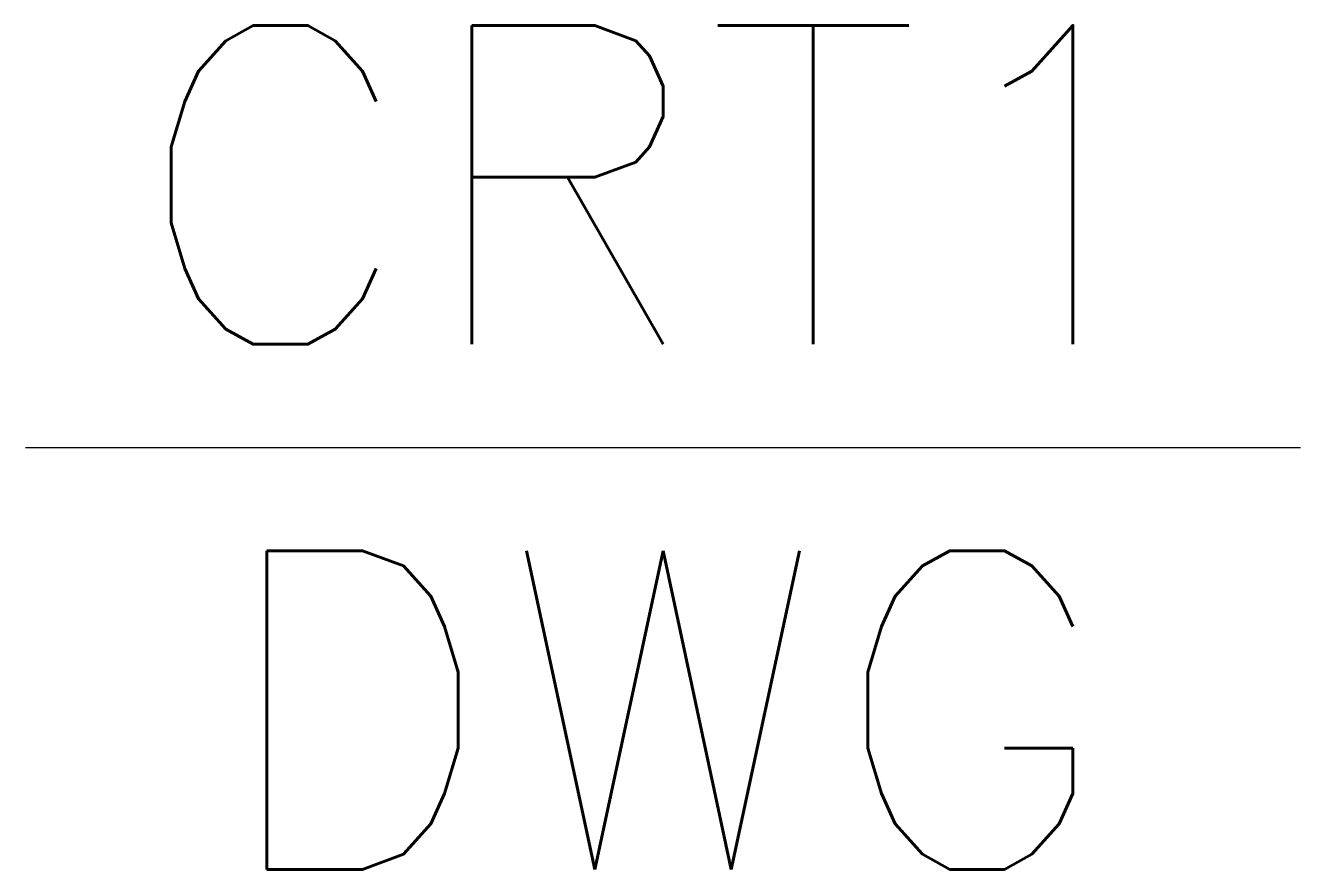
# Model space of a CAD drawing. Header units: millimetres. Extents: x 8.15 to 9.35, y 4.92 to 5.71.
import ezdxf
from ezdxf.enums import TextEntityAlignment as Align

# ---------------------------------------------------------------- set-up
doc = ezdxf.new("R2010")
doc.units = ezdxf.units.MM
doc.header["$LTSCALE"] = 10
doc.styles.add('r120', font='romans.shx')

msp = doc.modelspace()

# ---------------------------------------------------------------- linework, layer by layer
at = {"color": 3}
msp.add_line((8.1483, 5.3171), (9.3483, 5.3171), dxfattribs=at)

# ---------------------------------------------------------------- texts
at = {"color": 4, "style": 'r120'}
for tag, p in [('CRT1', (8.7483, 5.5643)), ('DWG', (8.7483, 5.07))]:
    msp.add_attdef(tag, text='', height=0.3, dxfattribs=at).set_placement(p, align=Align.MIDDLE)

doc.saveas('drawing.dxf')
